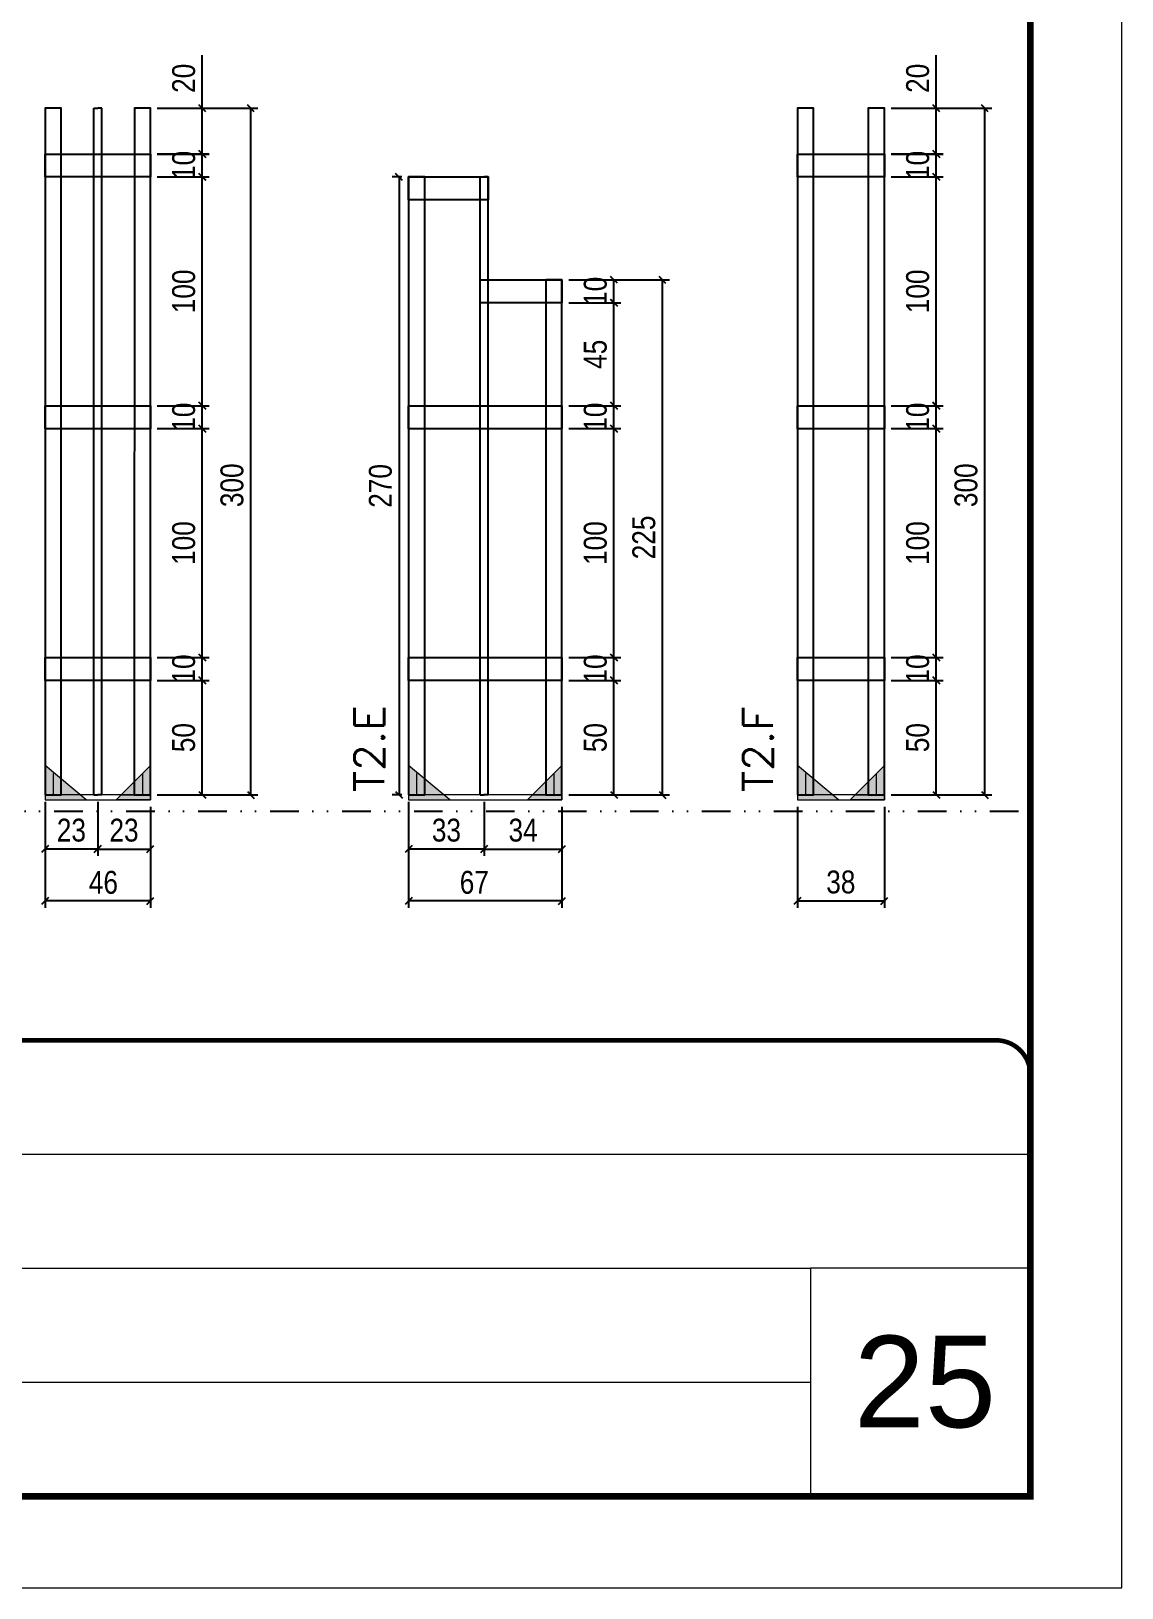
# Model space of a CAD drawing. Extents: x 14400 to 27878, y -21631 to 6985.
# Drawn here: x 15422 to 15898, y -957 to -277 of the extents above; entities that cross this region are included whole.
import ezdxf

# ---------------------------------------------------------------- set-up
doc = ezdxf.new("R2010")
doc.units = 0
for name, pattern in [('CONTINUO', [0]), ('DASHED', [0.75, 0.5, -0.25]), ('DIVIDE2', [0.625, 0.25, -0.125, 0, -0.125, 0, -0.125]), ('HIDDEN', [0.375, 0.25, -0.125])]:
    doc.linetypes.add(name, pattern=pattern)
for name, color, linetype, lineweight in [('CARIMBO', 255, 'Continuous', 9), ('Folhas', 255, 'Continuous', 9), ('Madeira', 126, 'Continuous', 18), ('Sarr 2.2x7', 40, 'Continuous', 9), ('SARRAFO DE PRESSAO', 251, 'DASHED', 9), ('Texto Seção', 7, 'Continuous', 15)]:
    doc.layers.add(name, color=color, linetype=linetype, lineweight=lineweight)
for name, color, linetype in [('COTA', 241, 'Continuous'), ('Nível', 160, 'Continuous'), ('SARR_2.2x10', 60, 'Continuous'), ('SARR_3.5x7', 81, 'Continuous'), ('SARR_7x7', 40, 'Continuous')]:
    doc.layers.add(name, color=color, linetype=linetype)
doc.styles.add('ARIAL', font='arial.ttf')
doc.styles.add('COTA TECNICA', font='techl___.ttf', dxfattribs={"height": 10})
doc.styles.add('REGUA-120', font='ROMANS.shx', dxfattribs={"height": 15})
doc.dimstyles.new('PAINEL', dxfattribs={"dimtxt": 10, "dimasz": 3, "dimexe": 3, "dimexo": 3, "dimgap": 3, "dimtad": 1, "dimdec": 1, "dimzin": 12, "dimdsep": 46, "dimtxsty": 'COTA TECNICA', "dimblk1": 'OBLIQUE', "dimblk2": 'OBLIQUE', "dimsah": 1, "dimcen": 0.9, "dimclrd": 4, "dimclre": 4, "dimclrt": 240, "dimadec": 1, "dimazin": 3, "dimtfac": 1, "dimtdec": 1, "dimtmove": 0, "dimatfit": 3, "dimfxl": 1, "dimtolj": 1, "dimtzin": 12, "dimarcsym": 0})

# ---------------------------------------------------------------- blocks, each defined once
blk = doc.blocks.new('9999999999')
at = {"color": 30, "linetype": 'CONTINUO'}
for p, q in [((98564.56, 34379.64), (99583.98, 34379.64)), ((98564.56, 34329.83), (99487.98, 34329.83)), ((99583.98, 34329.83), (99487.98, 34329.83)), ((99487.98, 34329.83), (99487.98, 34230.21)), ((98564.56, 34280.02), (99487.98, 34280.02))]:
    blk.add_line(p, q, dxfattribs=at)
at = {"color": 30, "linetype": 'CONTINUO', "const_width": 2}
blk.add_lwpolyline([(99583.98, 34230.21), (99583.98, 34414.45, 0.414214), (99568.98, 34429.45), (98228.98, 34429.45, 0.414214), (98213.98, 34414.45), (98213.98, 34245.21, 0.414214), (98228.98, 34230.21), (99583.98, 34230.21)], format="xyb", dxfattribs=at)
at = {"layer": 'Folhas'}
blk.add_lwpolyline([(98138.98, 34190.21), (99623.98, 34190.21), (99623.98, 35240.21), (98138.98, 35240.21)], close=True, dxfattribs=at)
at = {"layer": 'Folhas', "color": 30, "const_width": 3}
blk.add_lwpolyline([(98213.98, 34230.21), (99583.98, 34230.21), (99583.98, 35200.21), (98213.98, 35200.21)], close=True, dxfattribs=at)
blk = doc.blocks.new('_Oblique')
at = {"color": 0, "linetype": 'ByBlock', "lineweight": -2}
blk.add_line((-0.5, -0.5), (0.5, 0.5), dxfattribs=at)
blk = doc.blocks.new('*D7033')
at = {"layer": 'COTA', "color": 4, "lineweight": -2, "transparency": 16777216}
for p, q in [((15428.01, -628.44), (15428.01, -659.62)), ((15474.01, -628.44), (15474.01, -659.62)), ((15474.01, -656.62), (15428.01, -656.62))]:
    blk.add_line(p, q, dxfattribs=at)
at = {"layer": 'Defpoints', "color": 0, "transparency": 16777216}
for p in [(15428.01, -625.44), (15474.01, -625.44), (15428.01, -656.62)]:
    blk.add_point(p, dxfattribs=at)
at = {"layer": 'COTA', "color": 4, "lineweight": -2, "transparency": 16777216, "xscale": 3, "yscale": 3, "zscale": 3, "rotation": 180}
blk.add_blockref('_Oblique', (15428.01, -656.62), dxfattribs=at)
at = {"layer": 'COTA', "color": 4, "lineweight": -2, "transparency": 16777216, "xscale": 3, "yscale": 3, "zscale": 3}
blk.add_blockref('_Oblique', (15474.01, -656.62), dxfattribs=at)
at = {"layer": 'COTA', "color": 240, "transparency": 16777216, "insert": (15453.51, -648.52), "char_height": 10, "attachment_point": 5, "style": 'COTA TECNICA'}
blk.add_mtext('\\A1;46', dxfattribs=at)
blk = doc.blocks.new('*D7034')
at = {"layer": 'COTA', "color": 4, "lineweight": -2, "transparency": 16777216}
for p, q in [((15428.01, -613.24), (15428.01, -636.94)), ((15451.01, -613.24), (15451.01, -636.94)), ((15451.01, -633.94), (15428.01, -633.94))]:
    blk.add_line(p, q, dxfattribs=at)
at = {"layer": 'Defpoints', "color": 0, "transparency": 16777216}
for p in [(15428.01, -610.24), (15451.01, -610.24), (15428.01, -633.94)]:
    blk.add_point(p, dxfattribs=at)
at = {"layer": 'COTA', "color": 4, "lineweight": -2, "transparency": 16777216, "xscale": 3, "yscale": 3, "zscale": 3, "rotation": 180}
blk.add_blockref('_Oblique', (15428.01, -633.94), dxfattribs=at)
at = {"layer": 'COTA', "color": 4, "lineweight": -2, "transparency": 16777216, "xscale": 3, "yscale": 3, "zscale": 3}
blk.add_blockref('_Oblique', (15451.01, -633.94), dxfattribs=at)
at = {"layer": 'COTA', "color": 240, "transparency": 16777216, "insert": (15439.51, -625.72), "char_height": 10, "attachment_point": 5, "style": 'COTA TECNICA'}
blk.add_mtext('\\A1;23', dxfattribs=at)
blk = doc.blocks.new('*D7035')
at = {"layer": 'COTA', "color": 4, "lineweight": -2, "transparency": 16777216}
for p, q in [((15477.01, -560.24), (15499.71, -560.24)), ((15496.71, -610.24), (15496.71, -560.24)), ((15477.01, -610.24), (15499.71, -610.24))]:
    blk.add_line(p, q, dxfattribs=at)
at = {"layer": 'Defpoints', "color": 0, "transparency": 16777216}
for p in [(15474.01, -560.24), (15496.71, -560.24), (15474.01, -610.24)]:
    blk.add_point(p, dxfattribs=at)
at = {"layer": 'COTA', "color": 4, "lineweight": -2, "transparency": 16777216, "xscale": 3, "yscale": 3, "zscale": 3}
for p, rotation in [((15496.71, -560.24), 90), ((15496.71, -610.24), 270)]:
    blk.add_blockref('_Oblique', p, dxfattribs=dict(at, rotation=rotation))
at = {"layer": 'COTA', "color": 240, "transparency": 16777216, "insert": (15488.6, -585.24), "char_height": 10, "attachment_point": 5, "rotation": 90, "style": 'COTA TECNICA'}
blk.add_mtext('\\A1;50', dxfattribs=at)
blk = doc.blocks.new('*D7036')
at = {"layer": 'COTA', "color": 4, "lineweight": -2, "transparency": 16777216}
for p, q in [((15477.01, -550.24), (15499.71, -550.24)), ((15496.71, -560.24), (15496.71, -550.24)), ((15477.01, -560.24), (15499.71, -560.24))]:
    blk.add_line(p, q, dxfattribs=at)
at = {"layer": 'Defpoints', "color": 0, "transparency": 16777216}
for p in [(15474.01, -550.24), (15496.71, -550.24), (15474.01, -560.24)]:
    blk.add_point(p, dxfattribs=at)
at = {"layer": 'COTA', "color": 4, "lineweight": -2, "transparency": 16777216, "xscale": 3, "yscale": 3, "zscale": 3}
for p, rotation in [((15496.71, -550.24), 90), ((15496.71, -560.24), 270)]:
    blk.add_blockref('_Oblique', p, dxfattribs=dict(at, rotation=rotation))
at = {"layer": 'COTA', "color": 240, "transparency": 16777216, "insert": (15488.61, -555.24), "char_height": 10, "attachment_point": 5, "rotation": 90, "style": 'COTA TECNICA'}
blk.add_mtext('\\A1;10', dxfattribs=at)
blk = doc.blocks.new('*D7037')
at = {"layer": 'COTA', "color": 4, "lineweight": -2, "transparency": 16777216}
for p, q in [((15477.01, -450.24), (15499.71, -450.24)), ((15496.71, -550.24), (15496.71, -450.24)), ((15477.01, -550.24), (15499.71, -550.24))]:
    blk.add_line(p, q, dxfattribs=at)
at = {"layer": 'Defpoints', "color": 0, "transparency": 16777216}
for p in [(15474.01, -450.24), (15496.71, -450.24), (15474.01, -550.24)]:
    blk.add_point(p, dxfattribs=at)
at = {"layer": 'COTA', "color": 4, "lineweight": -2, "transparency": 16777216, "xscale": 3, "yscale": 3, "zscale": 3}
for p, rotation in [((15496.71, -450.24), 90), ((15496.71, -550.24), 270)]:
    blk.add_blockref('_Oblique', p, dxfattribs=dict(at, rotation=rotation))
at = {"layer": 'COTA', "color": 240, "transparency": 16777216, "insert": (15488.61, -500.24), "char_height": 10, "attachment_point": 5, "rotation": 90, "style": 'COTA TECNICA'}
blk.add_mtext('\\A1;100', dxfattribs=at)
blk = doc.blocks.new('*D7038')
at = {"layer": 'COTA', "color": 4, "lineweight": -2, "transparency": 16777216}
for p, q in [((15477.01, -440.24), (15499.71, -440.24)), ((15496.71, -450.24), (15496.71, -440.24)), ((15477.01, -450.24), (15499.71, -450.24))]:
    blk.add_line(p, q, dxfattribs=at)
at = {"layer": 'Defpoints', "color": 0, "transparency": 16777216}
for p in [(15474.01, -440.24), (15496.71, -440.24), (15474.01, -450.24)]:
    blk.add_point(p, dxfattribs=at)
at = {"layer": 'COTA', "color": 4, "lineweight": -2, "transparency": 16777216, "xscale": 3, "yscale": 3, "zscale": 3}
for p, rotation in [((15496.71, -440.24), 90), ((15496.71, -450.24), 270)]:
    blk.add_blockref('_Oblique', p, dxfattribs=dict(at, rotation=rotation))
at = {"layer": 'COTA', "color": 240, "transparency": 16777216, "insert": (15488.61, -445.24), "char_height": 10, "attachment_point": 5, "rotation": 90, "style": 'COTA TECNICA'}
blk.add_mtext('\\A1;10', dxfattribs=at)
blk = doc.blocks.new('*D7039')
at = {"layer": 'COTA', "color": 4, "lineweight": -2, "transparency": 16777216}
for p, q in [((15477.02, -340.28), (15499.71, -340.28)), ((15496.71, -440.24), (15496.71, -340.28)), ((15477.01, -440.24), (15499.71, -440.24))]:
    blk.add_line(p, q, dxfattribs=at)
at = {"layer": 'Defpoints', "color": 0, "transparency": 16777216}
for p in [(15474.02, -340.28), (15496.71, -340.28), (15474.01, -440.24)]:
    blk.add_point(p, dxfattribs=at)
at = {"layer": 'COTA', "color": 4, "lineweight": -2, "transparency": 16777216, "xscale": 3, "yscale": 3, "zscale": 3}
for p, rotation in [((15496.71, -340.28), 90), ((15496.71, -440.24), 270)]:
    blk.add_blockref('_Oblique', p, dxfattribs=dict(at, rotation=rotation))
at = {"layer": 'COTA', "color": 240, "transparency": 16777216, "insert": (15488.61, -390.26), "char_height": 10, "attachment_point": 5, "rotation": 90, "style": 'COTA TECNICA'}
blk.add_mtext('\\A1;100', dxfattribs=at)
blk = doc.blocks.new('*D7040')
at = {"layer": 'COTA', "color": 4, "lineweight": -2, "transparency": 16777216}
for p, q in [((15477.01, -330.24), (15499.71, -330.24)), ((15496.71, -340.24), (15496.71, -330.24)), ((15477.01, -340.24), (15499.71, -340.24))]:
    blk.add_line(p, q, dxfattribs=at)
at = {"layer": 'Defpoints', "color": 0, "transparency": 16777216}
for p in [(15474.01, -330.24), (15496.71, -330.24), (15474.01, -340.24)]:
    blk.add_point(p, dxfattribs=at)
at = {"layer": 'COTA', "color": 4, "lineweight": -2, "transparency": 16777216, "xscale": 3, "yscale": 3, "zscale": 3}
for p, rotation in [((15496.71, -330.24), 90), ((15496.71, -340.24), 270)]:
    blk.add_blockref('_Oblique', p, dxfattribs=dict(at, rotation=rotation))
at = {"layer": 'COTA', "color": 240, "transparency": 16777216, "insert": (15488.61, -335.24), "char_height": 10, "attachment_point": 5, "rotation": 90, "style": 'COTA TECNICA'}
blk.add_mtext('\\A1;10', dxfattribs=at)
blk = doc.blocks.new('*D7041')
at = {"layer": 'COTA', "color": 4, "lineweight": -2, "transparency": 16777216}
for p, q in [((15477.02, -310.28), (15520.93, -310.28)), ((15517.93, -610.28), (15517.93, -310.28)), ((15477.01, -610.28), (15520.93, -610.28))]:
    blk.add_line(p, q, dxfattribs=at)
at = {"layer": 'Defpoints', "color": 0, "transparency": 16777216}
for p in [(15474.02, -310.28), (15517.93, -310.28), (15474.01, -610.28)]:
    blk.add_point(p, dxfattribs=at)
at = {"layer": 'COTA', "color": 4, "lineweight": -2, "transparency": 16777216, "xscale": 3, "yscale": 3, "zscale": 3}
for p, rotation in [((15517.93, -310.28), 90), ((15517.93, -610.28), 270)]:
    blk.add_blockref('_Oblique', p, dxfattribs=dict(at, rotation=rotation))
at = {"layer": 'COTA', "color": 240, "transparency": 16777216, "insert": (15509.71, -474.98), "char_height": 10, "attachment_point": 5, "rotation": 90, "style": 'COTA TECNICA'}
blk.add_mtext('\\A1;300', dxfattribs=at)
blk = doc.blocks.new('*D7032')
at = {"layer": 'COTA', "color": 4, "lineweight": -2, "transparency": 16777216}
for p, q in [((15451.01, -613.24), (15451.01, -636.94)), ((15474.01, -615.44), (15474.01, -636.94)), ((15451.01, -633.94), (15474.01, -633.94))]:
    blk.add_line(p, q, dxfattribs=at)
at = {"layer": 'Defpoints', "color": 0, "transparency": 16777216}
for p in [(15451.01, -610.24), (15474.01, -612.44), (15474.01, -633.94)]:
    blk.add_point(p, dxfattribs=at)
at = {"layer": 'COTA', "color": 4, "lineweight": -2, "transparency": 16777216, "xscale": 3, "yscale": 3, "zscale": 3, "rotation": 180}
blk.add_blockref('_Oblique', (15451.01, -633.94), dxfattribs=at)
at = {"layer": 'COTA', "color": 4, "lineweight": -2, "transparency": 16777216, "xscale": 3, "yscale": 3, "zscale": 3}
blk.add_blockref('_Oblique', (15474.01, -633.94), dxfattribs=at)
at = {"layer": 'COTA', "color": 240, "transparency": 16777216, "insert": (15462.51, -625.72), "char_height": 10, "attachment_point": 5, "style": 'COTA TECNICA'}
blk.add_mtext('\\A1;23', dxfattribs=at)
blk = doc.blocks.new('*D7053')
at = {"layer": 'COTA', "color": 4, "lineweight": -2, "transparency": 16777216}
for p, q in [((15797.69, -560.24), (15820.39, -560.24)), ((15817.39, -610.24), (15817.39, -560.24)), ((15797.69, -610.24), (15820.39, -610.24))]:
    blk.add_line(p, q, dxfattribs=at)
at = {"layer": 'Defpoints', "color": 0, "transparency": 16777216}
for p in [(15794.69, -560.24), (15817.39, -560.24), (15794.69, -610.24)]:
    blk.add_point(p, dxfattribs=at)
at = {"layer": 'COTA', "color": 4, "lineweight": -2, "transparency": 16777216, "xscale": 3, "yscale": 3, "zscale": 3}
for p, rotation in [((15817.39, -560.24), 90), ((15817.39, -610.24), 270)]:
    blk.add_blockref('_Oblique', p, dxfattribs=dict(at, rotation=rotation))
at = {"layer": 'COTA', "color": 240, "transparency": 16777216, "insert": (15809.28, -585.24), "char_height": 10, "attachment_point": 5, "rotation": 90, "style": 'COTA TECNICA'}
blk.add_mtext('\\A1;50', dxfattribs=at)
blk = doc.blocks.new('*D7054')
at = {"layer": 'COTA', "color": 4, "lineweight": -2, "transparency": 16777216}
for p, q in [((15797.69, -550.24), (15820.39, -550.24)), ((15817.39, -560.24), (15817.39, -550.24)), ((15797.69, -560.24), (15820.39, -560.24))]:
    blk.add_line(p, q, dxfattribs=at)
at = {"layer": 'Defpoints', "color": 0, "transparency": 16777216}
for p in [(15794.69, -550.24), (15817.39, -550.24), (15794.69, -560.24)]:
    blk.add_point(p, dxfattribs=at)
at = {"layer": 'COTA', "color": 4, "lineweight": -2, "transparency": 16777216, "xscale": 3, "yscale": 3, "zscale": 3}
for p, rotation in [((15817.39, -550.24), 90), ((15817.39, -560.24), 270)]:
    blk.add_blockref('_Oblique', p, dxfattribs=dict(at, rotation=rotation))
at = {"layer": 'COTA', "color": 240, "transparency": 16777216, "insert": (15809.29, -555.24), "char_height": 10, "attachment_point": 5, "rotation": 90, "style": 'COTA TECNICA'}
blk.add_mtext('\\A1;10', dxfattribs=at)
blk = doc.blocks.new('*D7055')
at = {"layer": 'COTA', "color": 4, "lineweight": -2, "transparency": 16777216}
for p, q in [((15797.69, -450.24), (15820.39, -450.24)), ((15817.39, -550.24), (15817.39, -450.24)), ((15797.69, -550.24), (15820.39, -550.24))]:
    blk.add_line(p, q, dxfattribs=at)
at = {"layer": 'Defpoints', "color": 0, "transparency": 16777216}
for p in [(15794.69, -450.24), (15817.39, -450.24), (15794.69, -550.24)]:
    blk.add_point(p, dxfattribs=at)
at = {"layer": 'COTA', "color": 4, "lineweight": -2, "transparency": 16777216, "xscale": 3, "yscale": 3, "zscale": 3}
for p, rotation in [((15817.39, -450.24), 90), ((15817.39, -550.24), 270)]:
    blk.add_blockref('_Oblique', p, dxfattribs=dict(at, rotation=rotation))
at = {"layer": 'COTA', "color": 240, "transparency": 16777216, "insert": (15809.29, -500.24), "char_height": 10, "attachment_point": 5, "rotation": 90, "style": 'COTA TECNICA'}
blk.add_mtext('\\A1;100', dxfattribs=at)
blk = doc.blocks.new('*D7056')
at = {"layer": 'COTA', "color": 4, "lineweight": -2, "transparency": 16777216}
for p, q in [((15797.69, -440.24), (15820.39, -440.24)), ((15817.39, -450.24), (15817.39, -440.24)), ((15797.69, -450.24), (15820.39, -450.24))]:
    blk.add_line(p, q, dxfattribs=at)
at = {"layer": 'Defpoints', "color": 0, "transparency": 16777216}
for p in [(15794.69, -440.24), (15817.39, -440.24), (15794.69, -450.24)]:
    blk.add_point(p, dxfattribs=at)
at = {"layer": 'COTA', "color": 4, "lineweight": -2, "transparency": 16777216, "xscale": 3, "yscale": 3, "zscale": 3}
for p, rotation in [((15817.39, -440.24), 90), ((15817.39, -450.24), 270)]:
    blk.add_blockref('_Oblique', p, dxfattribs=dict(at, rotation=rotation))
at = {"layer": 'COTA', "color": 240, "transparency": 16777216, "insert": (15809.29, -445.24), "char_height": 10, "attachment_point": 5, "rotation": 90, "style": 'COTA TECNICA'}
blk.add_mtext('\\A1;10', dxfattribs=at)
blk = doc.blocks.new('*D7058')
at = {"layer": 'COTA', "color": 4, "lineweight": -2, "transparency": 16777216}
for p, q in [((15797.69, -330.24), (15820.39, -330.24)), ((15817.39, -340.24), (15817.39, -330.24)), ((15797.69, -340.24), (15820.39, -340.24))]:
    blk.add_line(p, q, dxfattribs=at)
at = {"layer": 'Defpoints', "color": 0, "transparency": 16777216}
for p in [(15794.69, -330.24), (15817.39, -330.24), (15794.69, -340.24)]:
    blk.add_point(p, dxfattribs=at)
at = {"layer": 'COTA', "color": 4, "lineweight": -2, "transparency": 16777216, "xscale": 3, "yscale": 3, "zscale": 3}
for p, rotation in [((15817.39, -330.24), 90), ((15817.39, -340.24), 270)]:
    blk.add_blockref('_Oblique', p, dxfattribs=dict(at, rotation=rotation))
at = {"layer": 'COTA', "color": 240, "transparency": 16777216, "insert": (15809.29, -335.24), "char_height": 10, "attachment_point": 5, "rotation": 90, "style": 'COTA TECNICA'}
blk.add_mtext('\\A1;10', dxfattribs=at)
blk = doc.blocks.new('*D7059')
at = {"layer": 'COTA', "color": 4, "lineweight": -2, "transparency": 16777216}
for p, q in [((15797.69, -310.27), (15841.61, -310.27)), ((15838.61, -610.28), (15838.61, -310.27)), ((15797.69, -610.28), (15841.61, -610.28))]:
    blk.add_line(p, q, dxfattribs=at)
at = {"layer": 'Defpoints', "color": 0, "transparency": 16777216}
for p in [(15794.69, -310.27), (15838.61, -310.27), (15794.69, -610.28)]:
    blk.add_point(p, dxfattribs=at)
at = {"layer": 'COTA', "color": 4, "lineweight": -2, "transparency": 16777216, "xscale": 3, "yscale": 3, "zscale": 3}
for p, rotation in [((15838.61, -310.27), 90), ((15838.61, -610.28), 270)]:
    blk.add_blockref('_Oblique', p, dxfattribs=dict(at, rotation=rotation))
at = {"layer": 'COTA', "color": 240, "transparency": 16777216, "insert": (15830.39, -474.97), "char_height": 10, "attachment_point": 5, "rotation": 90, "style": 'COTA TECNICA'}
blk.add_mtext('\\A1;300', dxfattribs=at)
blk = doc.blocks.new('*D7061')
at = {"layer": 'COTA', "color": 4, "lineweight": -2, "transparency": 16777216}
for p, q in [((15756.69, -615.44), (15756.69, -659.62)), ((15794.69, -615.44), (15794.69, -659.62)), ((15756.69, -656.62), (15794.69, -656.62))]:
    blk.add_line(p, q, dxfattribs=at)
at = {"layer": 'Defpoints', "color": 0, "transparency": 16777216}
for p in [(15756.69, -612.44), (15794.69, -612.44), (15794.69, -656.62)]:
    blk.add_point(p, dxfattribs=at)
at = {"layer": 'COTA', "color": 4, "lineweight": -2, "transparency": 16777216, "xscale": 3, "yscale": 3, "zscale": 3, "rotation": 180}
blk.add_blockref('_Oblique', (15756.69, -656.62), dxfattribs=at)
at = {"layer": 'COTA', "color": 4, "lineweight": -2, "transparency": 16777216, "xscale": 3, "yscale": 3, "zscale": 3}
blk.add_blockref('_Oblique', (15794.69, -656.62), dxfattribs=at)
at = {"layer": 'COTA', "color": 240, "transparency": 16777216, "insert": (15775.69, -648.38), "char_height": 10, "attachment_point": 5, "style": 'COTA TECNICA'}
blk.add_mtext('\\A1;38', dxfattribs=at)
blk = doc.blocks.new('*D7060')
at = {"layer": 'COTA', "color": 4, "lineweight": -2, "transparency": 16777216}
for p, q in [((15496.71, -310.28), (15496.71, -287.06)), ((15477.02, -310.28), (15499.71, -310.28)), ((15496.71, -330.28), (15496.71, -310.28)), ((15477.02, -330.28), (15499.71, -330.28))]:
    blk.add_line(p, q, dxfattribs=at)
at = {"layer": 'Defpoints', "color": 0, "transparency": 16777216}
for p in [(15474.02, -310.28), (15496.71, -310.28), (15474.02, -330.28)]:
    blk.add_point(p, dxfattribs=at)
at = {"layer": 'COTA', "color": 4, "lineweight": -2, "transparency": 16777216, "xscale": 3, "yscale": 3, "zscale": 3}
for p, rotation in [((15496.71, -310.28), 90), ((15496.71, -330.28), 270)]:
    blk.add_blockref('_Oblique', p, dxfattribs=dict(at, rotation=rotation))
at = {"layer": 'COTA', "color": 240, "transparency": 16777216, "insert": (15488.61, -297.17), "char_height": 10, "attachment_point": 5, "rotation": 90, "style": 'COTA TECNICA'}
blk.add_mtext('\\A1;20', dxfattribs=at)
blk = doc.blocks.new('*D7022')
at = {"layer": 'COTA', "color": 4, "lineweight": -2, "transparency": 16777216}
for p, q in [((15586.86, -628.44), (15586.86, -659.62)), ((15653.86, -628.44), (15653.86, -659.62)), ((15653.86, -656.62), (15586.86, -656.62))]:
    blk.add_line(p, q, dxfattribs=at)
at = {"layer": 'Defpoints', "color": 0, "transparency": 16777216}
for p in [(15586.86, -625.44), (15653.86, -625.44), (15586.86, -656.62)]:
    blk.add_point(p, dxfattribs=at)
at = {"layer": 'COTA', "color": 4, "lineweight": -2, "transparency": 16777216, "xscale": 3, "yscale": 3, "zscale": 3, "rotation": 180}
blk.add_blockref('_Oblique', (15586.86, -656.62), dxfattribs=at)
at = {"layer": 'COTA', "color": 4, "lineweight": -2, "transparency": 16777216, "xscale": 3, "yscale": 3, "zscale": 3}
blk.add_blockref('_Oblique', (15653.86, -656.62), dxfattribs=at)
at = {"layer": 'COTA', "color": 240, "transparency": 16777216, "insert": (15615.56, -648.52), "char_height": 10, "attachment_point": 5, "style": 'COTA TECNICA'}
blk.add_mtext('\\A1;67', dxfattribs=at)
blk = doc.blocks.new('*D7023')
at = {"layer": 'COTA', "color": 4, "lineweight": -2, "transparency": 16777216}
for p, q in [((15586.86, -613.24), (15586.86, -636.94)), ((15619.86, -613.24), (15619.86, -636.94)), ((15619.86, -633.94), (15586.86, -633.94))]:
    blk.add_line(p, q, dxfattribs=at)
at = {"layer": 'Defpoints', "color": 0, "transparency": 16777216}
for p in [(15586.86, -610.24), (15619.86, -610.24), (15586.86, -633.94)]:
    blk.add_point(p, dxfattribs=at)
at = {"layer": 'COTA', "color": 4, "lineweight": -2, "transparency": 16777216, "xscale": 3, "yscale": 3, "zscale": 3, "rotation": 180}
blk.add_blockref('_Oblique', (15586.86, -633.94), dxfattribs=at)
at = {"layer": 'COTA', "color": 4, "lineweight": -2, "transparency": 16777216, "xscale": 3, "yscale": 3, "zscale": 3}
blk.add_blockref('_Oblique', (15619.86, -633.94), dxfattribs=at)
at = {"layer": 'COTA', "color": 240, "transparency": 16777216, "insert": (15603.36, -625.72), "char_height": 10, "attachment_point": 5, "style": 'COTA TECNICA'}
blk.add_mtext('\\A1;33', dxfattribs=at)
blk = doc.blocks.new('*D7024')
at = {"layer": 'COTA', "color": 4, "lineweight": -2, "transparency": 16777216}
for p, q in [((15656.86, -560.24), (15679.56, -560.24)), ((15676.56, -610.24), (15676.56, -560.24)), ((15656.86, -610.24), (15679.56, -610.24))]:
    blk.add_line(p, q, dxfattribs=at)
at = {"layer": 'Defpoints', "color": 0, "transparency": 16777216}
for p in [(15653.86, -560.24), (15676.56, -560.24), (15653.86, -610.24)]:
    blk.add_point(p, dxfattribs=at)
at = {"layer": 'COTA', "color": 4, "lineweight": -2, "transparency": 16777216, "xscale": 3, "yscale": 3, "zscale": 3}
for p, rotation in [((15676.56, -560.24), 90), ((15676.56, -610.24), 270)]:
    blk.add_blockref('_Oblique', p, dxfattribs=dict(at, rotation=rotation))
at = {"layer": 'COTA', "color": 240, "transparency": 16777216, "insert": (15668.45, -585.24), "char_height": 10, "attachment_point": 5, "rotation": 90, "style": 'COTA TECNICA'}
blk.add_mtext('\\A1;50', dxfattribs=at)
blk = doc.blocks.new('*D7025')
at = {"layer": 'COTA', "color": 4, "lineweight": -2, "transparency": 16777216}
for p, q in [((15656.86, -550.24), (15679.56, -550.24)), ((15676.56, -560.24), (15676.56, -550.24)), ((15656.86, -560.24), (15679.56, -560.24))]:
    blk.add_line(p, q, dxfattribs=at)
at = {"layer": 'Defpoints', "color": 0, "transparency": 16777216}
for p in [(15653.86, -550.24), (15676.56, -550.24), (15653.86, -560.24)]:
    blk.add_point(p, dxfattribs=at)
at = {"layer": 'COTA', "color": 4, "lineweight": -2, "transparency": 16777216, "xscale": 3, "yscale": 3, "zscale": 3}
for p, rotation in [((15676.56, -550.24), 90), ((15676.56, -560.24), 270)]:
    blk.add_blockref('_Oblique', p, dxfattribs=dict(at, rotation=rotation))
at = {"layer": 'COTA', "color": 240, "transparency": 16777216, "insert": (15668.45, -555.24), "char_height": 10, "attachment_point": 5, "rotation": 90, "style": 'COTA TECNICA'}
blk.add_mtext('\\A1;10', dxfattribs=at)
blk = doc.blocks.new('*D7026')
at = {"layer": 'COTA', "color": 4, "lineweight": -2, "transparency": 16777216}
for p, q in [((15656.86, -450.24), (15679.56, -450.24)), ((15676.56, -550.24), (15676.56, -450.24)), ((15656.86, -550.24), (15679.56, -550.24))]:
    blk.add_line(p, q, dxfattribs=at)
at = {"layer": 'Defpoints', "color": 0, "transparency": 16777216}
for p in [(15653.86, -450.24), (15676.56, -450.24), (15653.86, -550.24)]:
    blk.add_point(p, dxfattribs=at)
at = {"layer": 'COTA', "color": 4, "lineweight": -2, "transparency": 16777216, "xscale": 3, "yscale": 3, "zscale": 3}
for p, rotation in [((15676.56, -450.24), 90), ((15676.56, -550.24), 270)]:
    blk.add_blockref('_Oblique', p, dxfattribs=dict(at, rotation=rotation))
at = {"layer": 'COTA', "color": 240, "transparency": 16777216, "insert": (15668.45, -500.24), "char_height": 10, "attachment_point": 5, "rotation": 90, "style": 'COTA TECNICA'}
blk.add_mtext('\\A1;100', dxfattribs=at)
blk = doc.blocks.new('*D7027')
at = {"layer": 'COTA', "color": 4, "lineweight": -2, "transparency": 16777216}
for p, q in [((15656.86, -440.24), (15679.56, -440.24)), ((15676.56, -450.24), (15676.56, -440.24)), ((15656.86, -450.24), (15679.56, -450.24))]:
    blk.add_line(p, q, dxfattribs=at)
at = {"layer": 'Defpoints', "color": 0, "transparency": 16777216}
for p in [(15653.86, -440.24), (15676.56, -440.24), (15653.86, -450.24)]:
    blk.add_point(p, dxfattribs=at)
at = {"layer": 'COTA', "color": 4, "lineweight": -2, "transparency": 16777216, "xscale": 3, "yscale": 3, "zscale": 3}
for p, rotation in [((15676.56, -440.24), 90), ((15676.56, -450.24), 270)]:
    blk.add_blockref('_Oblique', p, dxfattribs=dict(at, rotation=rotation))
at = {"layer": 'COTA', "color": 240, "transparency": 16777216, "insert": (15668.45, -445.24), "char_height": 10, "attachment_point": 5, "rotation": 90, "style": 'COTA TECNICA'}
blk.add_mtext('\\A1;10', dxfattribs=at)
blk = doc.blocks.new('*D7028')
at = {"layer": 'COTA', "color": 4, "lineweight": -2, "transparency": 16777216}
for p, q in [((15656.86, -395.28), (15679.56, -395.28)), ((15676.56, -440.24), (15676.56, -395.28)), ((15656.86, -440.24), (15679.56, -440.24))]:
    blk.add_line(p, q, dxfattribs=at)
at = {"layer": 'Defpoints', "color": 0, "transparency": 16777216}
for p in [(15653.86, -395.28), (15676.56, -395.28), (15653.86, -440.24)]:
    blk.add_point(p, dxfattribs=at)
at = {"layer": 'COTA', "color": 4, "lineweight": -2, "transparency": 16777216, "xscale": 3, "yscale": 3, "zscale": 3}
for p, rotation in [((15676.56, -395.28), 90), ((15676.56, -440.24), 270)]:
    blk.add_blockref('_Oblique', p, dxfattribs=dict(at, rotation=rotation))
at = {"layer": 'COTA', "color": 240, "transparency": 16777216, "insert": (15668.45, -417.76), "char_height": 10, "attachment_point": 5, "rotation": 90, "style": 'COTA TECNICA'}
blk.add_mtext('\\A1;45', dxfattribs=at)
blk = doc.blocks.new('*D7029')
at = {"layer": 'COTA', "color": 4, "lineweight": -2, "transparency": 16777216}
for p, q in [((15656.86, -385.24), (15679.56, -385.24)), ((15676.56, -395.24), (15676.56, -385.24)), ((15656.86, -395.24), (15679.56, -395.24))]:
    blk.add_line(p, q, dxfattribs=at)
at = {"layer": 'Defpoints', "color": 0, "transparency": 16777216}
for p in [(15653.86, -385.24), (15676.56, -385.24), (15653.86, -395.24)]:
    blk.add_point(p, dxfattribs=at)
at = {"layer": 'COTA', "color": 4, "lineweight": -2, "transparency": 16777216, "xscale": 3, "yscale": 3, "zscale": 3}
for p, rotation in [((15676.56, -385.24), 90), ((15676.56, -395.24), 270)]:
    blk.add_blockref('_Oblique', p, dxfattribs=dict(at, rotation=rotation))
at = {"layer": 'COTA', "color": 240, "transparency": 16777216, "insert": (15668.45, -390.24), "char_height": 10, "attachment_point": 5, "rotation": 90, "style": 'COTA TECNICA'}
blk.add_mtext('\\A1;10', dxfattribs=at)
blk = doc.blocks.new('*D7030')
at = {"layer": 'COTA', "color": 4, "lineweight": -2, "transparency": 16777216}
for p, q in [((15656.86, -385.28), (15700.77, -385.28)), ((15697.77, -610.28), (15697.77, -385.28)), ((15656.86, -610.28), (15700.77, -610.28))]:
    blk.add_line(p, q, dxfattribs=at)
at = {"layer": 'Defpoints', "color": 0, "transparency": 16777216}
for p in [(15653.86, -385.28), (15697.77, -385.28), (15653.86, -610.28)]:
    blk.add_point(p, dxfattribs=at)
at = {"layer": 'COTA', "color": 4, "lineweight": -2, "transparency": 16777216, "xscale": 3, "yscale": 3, "zscale": 3}
for p, rotation in [((15697.77, -385.28), 90), ((15697.77, -610.28), 270)]:
    blk.add_blockref('_Oblique', p, dxfattribs=dict(at, rotation=rotation))
at = {"layer": 'COTA', "color": 240, "transparency": 16777216, "insert": (15689.66, -497.78), "char_height": 10, "attachment_point": 5, "rotation": 90, "style": 'COTA TECNICA'}
blk.add_mtext('\\A1;225', dxfattribs=at)
blk = doc.blocks.new('*D7031')
at = {"layer": 'COTA', "color": 4, "lineweight": -2, "transparency": 16777216}
for p, q in [((15619.86, -613.24), (15619.86, -636.94)), ((15653.86, -615.44), (15653.86, -636.94)), ((15619.86, -633.94), (15653.86, -633.94))]:
    blk.add_line(p, q, dxfattribs=at)
at = {"layer": 'Defpoints', "color": 0, "transparency": 16777216}
for p in [(15619.86, -610.24), (15653.86, -612.44), (15653.86, -633.94)]:
    blk.add_point(p, dxfattribs=at)
at = {"layer": 'COTA', "color": 4, "lineweight": -2, "transparency": 16777216, "xscale": 3, "yscale": 3, "zscale": 3, "rotation": 180}
blk.add_blockref('_Oblique', (15619.86, -633.94), dxfattribs=at)
at = {"layer": 'COTA', "color": 4, "lineweight": -2, "transparency": 16777216, "xscale": 3, "yscale": 3, "zscale": 3}
blk.add_blockref('_Oblique', (15653.86, -633.94), dxfattribs=at)
at = {"layer": 'COTA', "color": 240, "transparency": 16777216, "insert": (15636.86, -625.72), "char_height": 10, "attachment_point": 5, "style": 'COTA TECNICA'}
blk.add_mtext('\\A1;34', dxfattribs=at)
blk = doc.blocks.new('*D7065')
at = {"layer": 'COTA', "color": 4, "lineweight": -2, "transparency": 16777216}
for p, q in [((15797.69, -340.24), (15820.39, -340.24)), ((15817.39, -440.27), (15817.39, -340.24)), ((15797.69, -440.27), (15820.39, -440.27))]:
    blk.add_line(p, q, dxfattribs=at)
at = {"layer": 'Defpoints', "color": 0, "transparency": 16777216}
for p in [(15794.69, -340.24), (15817.39, -340.24), (15794.69, -440.27)]:
    blk.add_point(p, dxfattribs=at)
at = {"layer": 'COTA', "color": 4, "lineweight": -2, "transparency": 16777216, "xscale": 3, "yscale": 3, "zscale": 3}
for p, rotation in [((15817.39, -340.24), 90), ((15817.39, -440.27), 270)]:
    blk.add_blockref('_Oblique', p, dxfattribs=dict(at, rotation=rotation))
at = {"layer": 'COTA', "color": 240, "transparency": 16777216, "insert": (15809.29, -390.26), "char_height": 10, "attachment_point": 5, "rotation": 90, "style": 'COTA TECNICA'}
blk.add_mtext('\\A1;100', dxfattribs=at)
blk = doc.blocks.new('*D7066')
at = {"layer": 'COTA', "color": 4, "lineweight": -2, "transparency": 16777216}
for p, q in [((15817.39, -310.27), (15817.39, -287.06)), ((15797.69, -310.27), (15820.39, -310.27)), ((15817.39, -330.27), (15817.39, -310.27)), ((15797.69, -330.27), (15820.39, -330.27))]:
    blk.add_line(p, q, dxfattribs=at)
at = {"layer": 'Defpoints', "color": 0, "transparency": 16777216}
for p in [(15794.69, -310.27), (15817.39, -310.27), (15794.69, -330.27)]:
    blk.add_point(p, dxfattribs=at)
at = {"layer": 'COTA', "color": 4, "lineweight": -2, "transparency": 16777216, "xscale": 3, "yscale": 3, "zscale": 3}
for p, rotation in [((15817.39, -310.27), 90), ((15817.39, -330.27), 270)]:
    blk.add_blockref('_Oblique', p, dxfattribs=dict(at, rotation=rotation))
at = {"layer": 'COTA', "color": 240, "transparency": 16777216, "insert": (15809.29, -297.17), "char_height": 10, "attachment_point": 5, "rotation": 90, "style": 'COTA TECNICA'}
blk.add_mtext('\\A1;20', dxfattribs=at)
blk = doc.blocks.new('*D7067')
at = {"layer": 'COTA', "color": 4, "lineweight": -2, "transparency": 16777216}
for p, q in [((15583.86, -340.28), (15579.65, -340.28)), ((15582.65, -340.28), (15582.65, -610.24)), ((15583.86, -610.24), (15579.65, -610.24))]:
    blk.add_line(p, q, dxfattribs=at)
at = {"layer": 'Defpoints', "color": 0, "transparency": 16777216}
for p in [(15586.86, -340.28), (15582.65, -610.24), (15586.86, -610.24)]:
    blk.add_point(p, dxfattribs=at)
at = {"layer": 'COTA', "color": 4, "lineweight": -2, "transparency": 16777216, "xscale": 3, "yscale": 3, "zscale": 3}
for p, rotation in [((15582.65, -340.28), 90), ((15582.65, -610.24), 270)]:
    blk.add_blockref('_Oblique', p, dxfattribs=dict(at, rotation=rotation))
at = {"layer": 'COTA', "color": 240, "transparency": 16777216, "insert": (15574.55, -475.26), "char_height": 10, "attachment_point": 5, "rotation": 90, "style": 'COTA TECNICA'}
blk.add_mtext('\\A1;270', dxfattribs=at)

msp = doc.modelspace()

# ---------------------------------------------------------------- hatches: boundary and pattern name
at = {"layer": 'Madeira'}
h = msp.add_hatch(color=252, dxfattribs=at)
h.dxf.hatch_style = 2
h.paths.add_polyline_path([(15428.01, -597.44), (15428.01, -612.44), (15446.01, -612.44)])
h = msp.add_hatch(color=252, dxfattribs=at)
h.dxf.hatch_style = 2
h.paths.add_polyline_path([(15474.01, -597.44), (15474.01, -612.44), (15459.01, -612.44)])
h = msp.add_hatch(color=252, dxfattribs=at)
h.dxf.hatch_style = 2
h.paths.add_polyline_path([(15586.86, -597.44), (15586.86, -612.44), (15604.86, -612.44)])
h = msp.add_hatch(color=252, dxfattribs=at)
h.dxf.hatch_style = 2
h.paths.add_polyline_path([(15653.86, -597.44), (15653.86, -612.44), (15638.86, -612.44)])
h = msp.add_hatch(color=252, dxfattribs=at)
h.dxf.hatch_style = 2
h.paths.add_polyline_path([(15756.69, -597.44), (15756.69, -612.44), (15774.69, -612.44)])
h = msp.add_hatch(color=252, dxfattribs=at)
h.dxf.hatch_style = 2
h.paths.add_polyline_path([(15794.69, -597.44), (15794.69, -612.44), (15779.69, -612.44)])

# ---------------------------------------------------------------- linework, layer by layer
at = {"layer": 'Madeira', "color": 1, "linetype": 'HIDDEN'}
for p, q in [((15431.51, -600.94), (15431.51, -610.24)), ((15431.51, -600.94), (15431.51, -610.24)), ((15435.01, -604.44), (15435.01, -610.24)), ((15470.51, -600.94), (15470.51, -610.24)), ((15470.51, -600.94), (15470.51, -610.24)), ((15590.36, -600.94), (15590.36, -610.24)), ((15590.36, -600.94), (15590.36, -610.24)), ((15593.86, -604.44), (15593.86, -610.24)), ((15650.36, -600.94), (15650.36, -610.24)), ((15650.36, -600.94), (15650.36, -610.24)), ((15760.19, -600.94), (15760.19, -610.24)), ((15760.19, -600.94), (15760.19, -610.24)), ((15763.69, -604.44), (15763.69, -610.24)), ((15791.19, -600.94), (15791.19, -610.24)), ((15791.19, -600.94), (15791.19, -610.24)), ((15437.85, -610.24), (15428.01, -610.24)), ((15437.85, -610.24), (15428.01, -610.24)), ((15443.81, -610.24), (15428.01, -610.24)), ((15461.21, -610.24), (15474.01, -610.24)), ((15464.18, -610.24), (15474.01, -610.24)), ((15464.18, -610.24), (15474.01, -610.24)), ((15596.69, -610.24), (15586.86, -610.24)), ((15596.69, -610.24), (15586.86, -610.24)), ((15602.66, -610.24), (15586.86, -610.24)), ((15641.06, -610.24), (15653.86, -610.24)), ((15644.03, -610.24), (15653.86, -610.24)), ((15644.03, -610.24), (15653.86, -610.24)), ((15766.52, -610.24), (15756.69, -610.24)), ((15766.52, -610.24), (15756.69, -610.24)), ((15772.49, -610.24), (15756.69, -610.24)), ((15781.89, -610.24), (15794.69, -610.24)), ((15784.86, -610.24), (15794.69, -610.24)), ((15784.86, -610.24), (15794.69, -610.24))]:
    msp.add_line(p, q, dxfattribs=at)
at = {"layer": 'Madeira'}
for p, q in [((15428.01, -610.24), (15428.01, -612.44)), ((15428.01, -610.24), (15428.01, -612.44)), ((15428.01, -610.24), (15428.01, -612.44)), ((15586.86, -610.24), (15586.86, -612.44)), ((15586.86, -610.24), (15586.86, -612.44)), ((15586.86, -610.24), (15586.86, -612.44)), ((15756.69, -610.24), (15756.69, -612.44)), ((15756.69, -610.24), (15756.69, -612.44)), ((15756.69, -610.24), (15756.69, -612.44))]:
    msp.add_line(p, q, dxfattribs=at)
at = {"layer": 'Madeira', "color": 0}
for points in [[(15428.01, -597.44), (15428.01, -612.44), (15446.01, -612.44), (15428.01, -597.44)], [(15474.01, -597.44), (15474.01, -612.44), (15459.01, -612.44), (15474.01, -597.44)], [(15586.86, -597.44), (15586.86, -612.44), (15604.86, -612.44), (15586.86, -597.44)], [(15653.86, -597.44), (15653.86, -612.44), (15638.86, -612.44), (15653.86, -597.44)], [(15756.69, -597.44), (15756.69, -612.44), (15774.69, -612.44), (15756.69, -597.44)], [(15794.69, -597.44), (15794.69, -612.44), (15779.69, -612.44), (15794.69, -597.44)]]:
    msp.add_lwpolyline(points, dxfattribs=at)
at = {"layer": 'Nível', "color": 4, "linetype": 'DIVIDE2', "ltscale": 50}
msp.add_line((14488.47, -617.44), (15858.47, -617.44), dxfattribs=at)
at = {"layer": 'Sarr 2.2x7'}
for points in [[(15474.01, -610.24), (15428.01, -610.24), (15428.01, -612.44), (15474.01, -612.44)], [(15653.86, -610.24), (15586.86, -610.24), (15586.86, -612.44), (15653.86, -612.44)], [(15794.69, -610.24), (15756.69, -610.24), (15756.69, -612.44), (15794.69, -612.44)]]:
    msp.add_lwpolyline(points, close=True, dxfattribs=at)
at = {"layer": 'SARR_2.2x10'}
for points in [[(15428.01, -330.28), (15474.02, -330.28), (15474.02, -340.28), (15428.01, -340.28)], [(15756.69, -330.28), (15794.69, -330.27), (15794.69, -340.27), (15756.69, -340.28)], [(15586.86, -340.28), (15621.61, -340.28), (15621.61, -350.28), (15586.86, -350.28)], [(15618.11, -385.28), (15653.86, -385.28), (15653.86, -395.28), (15618.11, -395.28)], [(15428.01, -440.28), (15474.02, -440.28), (15474.02, -450.28), (15428.01, -450.28)], [(15586.86, -440.28), (15653.86, -440.28), (15653.86, -450.28), (15586.86, -450.28)], [(15756.69, -440.28), (15794.69, -440.27), (15794.69, -450.27), (15756.69, -450.28)], [(15428.01, -550.28), (15474.02, -550.28), (15474.02, -560.28), (15428.01, -560.28)], [(15586.86, -550.28), (15653.86, -550.28), (15653.86, -560.28), (15586.86, -560.28)], [(15756.69, -550.28), (15794.69, -550.27), (15794.69, -560.27), (15756.69, -560.28)]]:
    msp.add_lwpolyline(points, close=True, dxfattribs=at)
at = {"layer": 'SARR_3.5x7'}
for p, q in [((15449.26, -610.24), (15449.27, -310.28)), ((15449.27, -310.28), (15451.02, -310.28)), ((15452.77, -310.28), (15451.02, -310.28)), ((15452.76, -610.24), (15452.77, -310.28)), ((15618.11, -610.24), (15618.11, -340.28)), ((15618.11, -340.28), (15619.86, -340.28)), ((15621.61, -340.28), (15619.86, -340.28)), ((15621.61, -610.24), (15621.61, -340.28)), ((15449.26, -610.24), (15451.01, -610.24)), ((15452.76, -610.24), (15451.01, -610.24)), ((15618.11, -610.24), (15619.86, -610.24)), ((15621.61, -610.24), (15619.86, -610.24))]:
    msp.add_line(p, q, dxfattribs=at)
at = {"layer": 'SARR_7x7'}
for points in [[(15428.01, -610.24), (15435.01, -610.24), (15435.02, -310.28), (15428.02, -310.28)], [(15467.01, -610.24), (15474.01, -610.24), (15474.02, -310.28), (15467.02, -310.28)], [(15756.69, -610.24), (15763.69, -610.24), (15763.69, -310.28), (15756.69, -310.28)], [(15787.69, -610.24), (15794.69, -610.24), (15794.69, -310.27), (15787.69, -310.27)], [(15586.86, -610.24), (15593.86, -610.24), (15593.86, -340.28), (15586.86, -340.28)], [(15646.86, -610.24), (15653.86, -610.24), (15653.86, -385.28), (15646.86, -385.28)]]:
    msp.add_lwpolyline(points, close=True, dxfattribs=at)

# ---------------------------------------------------------------- block references
at = {"layer": 'SARRAFO DE PRESSAO', "color": 6, "linetype": 'ByBlock'}
msp.add_blockref('9999999999', (-83725.51, -35146.93), dxfattribs=at)

# ---------------------------------------------------------------- texts
at = {"layer": 'CARIMBO', "style": 'ARIAL'}
msp.add_text('25', height=40, dxfattribs=at).set_placement((15781.33, -886.58))
at = {"layer": 'Texto Seção', "style": 'REGUA-120', "width": 1.05}
for s, p in [('T2.E', (15576.18, -609.14)), ('T2.F', (15746.01, -609.14))]:
    msp.add_text(s, height=13, rotation=90, dxfattribs=at).set_placement(p)

# ---------------------------------------------------------------- dimensions: what is measured, and where the dimension line sits
at = {"layer": 'COTA'}
for base, p1, p2, picture, middle in [((15496.71, -310.28), (15474.02, -330.28), (15474.02, -310.28), '*D7060', (15488.61, -297.17)), ((15817.39, -310.27), (15794.69, -330.27), (15794.69, -310.27), '*D7066', (15809.29, -297.17)), ((15582.65, -610.24), (15586.86, -340.28), (15586.86, -610.24), '*D7067', (15574.55, -475.26)), ((15817.39, -340.24), (15794.69, -440.27), (15794.69, -340.24), '*D7065', (15809.29, -390.26))]:
    dim = msp.add_linear_dim(base=base, p1=p1, p2=p2, angle=90, dimstyle='PAINEL', dxfattribs=at)
    dim.commit()
    dim.dimension.update_dxf_attribs({"geometry": picture, "text_midpoint": middle})
for base, p1, p2, angle, picture, middle in [((15517.93, -310.28), (15474.01, -610.28), (15474.02, -310.28), 90, '*D7041', (15517.93, -474.98)), ((15838.61, -310.27), (15794.69, -610.28), (15794.69, -310.27), 90, '*D7059', (15838.61, -474.97)), ((15496.71, -330.24), (15474.01, -340.24), (15474.01, -330.24), 90, '*D7040', (15496.71, -335.24)), ((15817.39, -330.24), (15794.69, -340.24), (15794.69, -330.24), 90, '*D7058', (15817.39, -335.24)), ((15676.56, -385.24), (15653.86, -395.24), (15653.86, -385.24), 90, '*D7029', (15676.56, -390.24)), ((15697.77, -385.28), (15653.86, -610.28), (15653.86, -385.28), 90, '*D7030', (15697.77, -497.78)), ((15496.71, -440.24), (15474.01, -450.24), (15474.01, -440.24), 90, '*D7038', (15496.71, -445.24)), ((15676.56, -440.24), (15653.86, -450.24), (15653.86, -440.24), 90, '*D7027', (15676.56, -445.24)), ((15817.39, -440.24), (15794.69, -450.24), (15794.69, -440.24), 90, '*D7056', (15817.39, -445.24)), ((15496.71, -550.24), (15474.01, -560.24), (15474.01, -550.24), 90, '*D7036', (15496.71, -555.24)), ((15676.56, -550.24), (15653.86, -560.24), (15653.86, -550.24), 90, '*D7025', (15676.56, -555.24)), ((15817.39, -550.24), (15794.69, -560.24), (15794.69, -550.24), 90, '*D7054', (15817.39, -555.24)), ((15428.01, -656.62), (15474.01, -625.44), (15428.01, -625.44), 180, '*D7033', (15453.51, -656.62)), ((15586.86, -656.62), (15653.86, -625.44), (15586.86, -625.44), 180, '*D7022', (15615.56, -656.62))]:
    dim = msp.add_linear_dim(base=base, p1=p1, p2=p2, angle=angle, dimstyle='PAINEL', override={"dimtmove": 1}, dxfattribs=at)
    dim.commit()
    dim.dimension.update_dxf_attribs({"geometry": picture, "text_midpoint": middle, "dimtype": 160})
for base, p1, p2, angle, picture, middle in [((15496.71, -340.28), (15474.01, -440.24), (15474.02, -340.28), 90, '*D7039', (15488.61, -390.26)), ((15676.56, -395.28), (15653.86, -440.24), (15653.86, -395.28), 90, '*D7028', (15668.45, -417.76)), ((15496.71, -450.24), (15474.01, -550.24), (15474.01, -450.24), 90, '*D7037', (15488.61, -500.24)), ((15676.56, -450.24), (15653.86, -550.24), (15653.86, -450.24), 90, '*D7026', (15668.45, -500.24)), ((15817.39, -450.24), (15794.69, -550.24), (15794.69, -450.24), 90, '*D7055', (15809.29, -500.24)), ((15496.71, -560.24), (15474.01, -610.24), (15474.01, -560.24), 90, '*D7035', (15488.6, -585.24)), ((15676.56, -560.24), (15653.86, -610.24), (15653.86, -560.24), 90, '*D7024', (15668.45, -585.24)), ((15817.39, -560.24), (15794.69, -610.24), (15794.69, -560.24), 90, '*D7053', (15809.28, -585.24)), ((15428.01, -633.94), (15451.01, -610.24), (15428.01, -610.24), 180, '*D7034', (15439.51, -625.72)), ((15586.86, -633.94), (15619.86, -610.24), (15586.86, -610.24), 180, '*D7023', (15603.36, -625.72))]:
    dim = msp.add_linear_dim(base=base, p1=p1, p2=p2, angle=angle, dimstyle='PAINEL', override={"dimtmove": 1}, dxfattribs=at)
    dim.commit()
    dim.dimension.update_dxf_attribs({"geometry": picture, "text_midpoint": middle})
for base, p1, p2, picture, middle in [((15474.01, -633.94), (15451.01, -610.24), (15474.01, -612.44), '*D7032', (15462.51, -625.72)), ((15653.86, -633.94), (15619.86, -610.24), (15653.86, -612.44), '*D7031', (15636.86, -625.72)), ((15794.69, -656.62), (15756.69, -612.44), (15794.69, -612.44), '*D7061', (15775.69, -648.38))]:
    dim = msp.add_linear_dim(base=base, p1=p1, p2=p2, dimstyle='PAINEL', dxfattribs=at)
    dim.commit()
    dim.dimension.update_dxf_attribs({"geometry": picture, "text_midpoint": middle})

doc.saveas('drawing.dxf')
